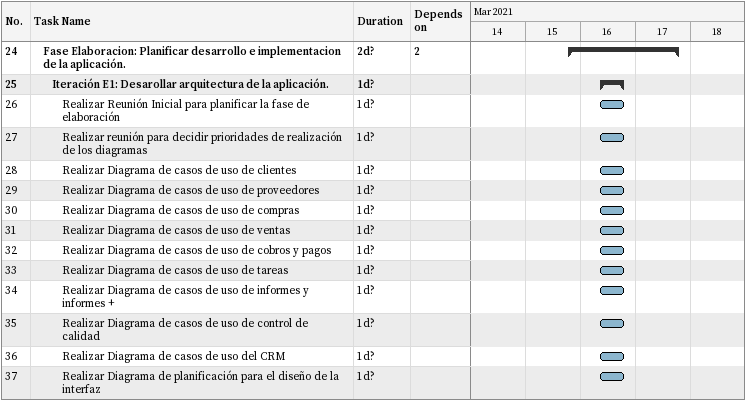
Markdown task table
| ID | Level | Task | Duration | Start | Finish | Predecessors |
|---|---|---|---|---|---|---|
| 24 | 2 | **Fase Elaboracion: Planificar desarrollo e implementacion de la aplicación.** | 2d? | 2021-03-15 | 2021-03-17 | 2 |
| 25 | 3 | **Iteración E1: Desarollar arquitectura de la aplicación.** | 1d? | 2021-03-16 | 2021-03-16 |  |
| 26 | 4 | Realizar Reunión Inicial para planificar la fase de elaboración | 1d? | 2021-03-16 | 2021-03-16 |  |
| 27 | 4 | Realizar reunión para decidir prioridades de realización de los diagramas | 1d? | 2021-03-16 | 2021-03-16 |  |
| 28 | 4 | Realizar Diagrama de casos de uso de clientes | 1d? | 2021-03-16 | 2021-03-16 |  |
| 29 | 4 | Realizar Diagrama de casos de uso de proveedores | 1d? | 2021-03-16 | 2021-03-16 |  |
| 30 | 4 | Realizar Diagrama de casos de uso de compras | 1d? | 2021-03-16 | 2021-03-16 |  |
| 31 | 4 | Realizar Diagrama de casos de uso de ventas | 1d? | 2021-03-16 | 2021-03-16 |  |
| 32 | 4 | Realizar Diagrama de casos de uso de cobros y pagos | 1d? | 2021-03-16 | 2021-03-16 |  |
| 33 | 4 | Realizar Diagrama de casos de uso de tareas | 1d? | 2021-03-16 | 2021-03-16 |  |
| 34 | 4 | Realizar Diagrama de casos de uso de informes y informes + | 1d? | 2021-03-16 | 2021-03-16 |  |
| 35 | 4 | Realizar Diagrama de casos de uso de control de calidad | 1d? | 2021-03-16 | 2021-03-16 |  |
| 36 | 4 | Realizar Diagrama de casos de uso del CRM | 1d? | 2021-03-16 | 2021-03-16 |  |
| 37 | 4 | Realizar Diagrama de planificación para el diseño de la interfaz | 1d? | 2021-03-16 | 2021-03-16 |  |
